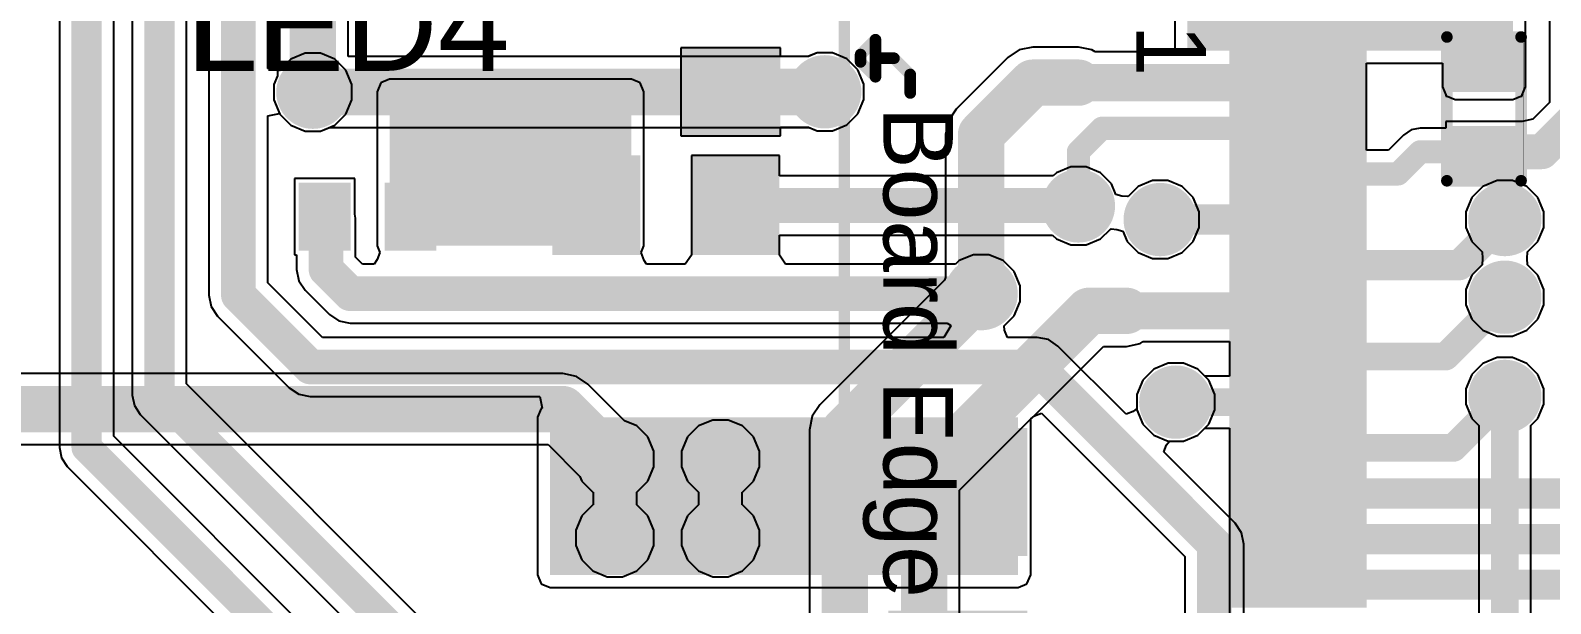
# Model space of a CAD drawing. Header units: millimetres. Extents: x -0.27 to 3.94, y -1.19 to 3.
# Drawn here: x 1.928 to 2.584, y 1.6 to 1.847 of the extents above; entities that cross this region are included whole.
import ezdxf

# ---------------------------------------------------------------- set-up
doc = ezdxf.new("R2010")
doc.units = ezdxf.units.MM
doc.header["$MEASUREMENT"] = 0
for name, color, linetype in [('BottomLayer', 5, 'Continuous'), ('BottomPaste', 16, 'Continuous'), ('BottomSolder', 6, 'Continuous'), ('TopLayer', 1, 'Continuous'), ('TopOverlay', 2, 'Continuous'), ('TopPaste', 8, 'Continuous'), ('TopSolder', 216, 'Continuous'), ('ViaHoleLayer', 16, 'Continuous')]:
    doc.layers.add(name, color=color, linetype=linetype)
doc.styles.add('Arial', font='', dxfattribs={"height": 0.2})
doc.styles.get('Arial').set_extended_font_data('Arial')

# ---------------------------------------------------------------- blocks, each defined once
blk = doc.blocks.new('R___0603_B_64')
at = {"layer": 'BottomLayer'}
for points in [[(-0.045, -0.0175), (-0.045, 0.0175), (-0.015, 0.0175), (-0.015, -0.0175)], [(0.015, -0.0175), (0.015, 0.0175), (0.045, 0.0175), (0.045, -0.0175)]]:
    blk.add_hatch(color=5, dxfattribs=at).paths.add_polyline_path(points)
at = {"layer": 'BottomPaste'}
for points in [[(-0.045, -0.0175), (-0.045, 0.0175), (-0.015, 0.0175), (-0.015, -0.0175)], [(0.015, -0.0175), (0.015, 0.0175), (0.045, 0.0175), (0.045, -0.0175)]]:
    blk.add_hatch(color=16, dxfattribs=at).paths.add_polyline_path(points)
at = {"layer": 'BottomSolder'}
for points in [[(-0.049, -0.0215), (-0.049, 0.0215), (-0.011, 0.0215), (-0.011, -0.0215)], [(0.011, -0.0215), (0.011, 0.0215), (0.049, 0.0215), (0.049, -0.0215)]]:
    blk.add_hatch(color=6, dxfattribs=at).paths.add_polyline_path(points)
blk = doc.blocks.new('R___0402_B_65')
at = {"layer": 'BottomLayer'}
for points in [[(-0.0095, 0.0125), (-0.0095, -0.0125), (-0.0275, -0.0125), (-0.0275, 0.0125)], [(0.0275, 0.0125), (0.0275, -0.0125), (0.0095, -0.0125), (0.0095, 0.0125)]]:
    blk.add_hatch(color=5, dxfattribs=at).paths.add_polyline_path(points)
at = {"layer": 'BottomPaste'}
for points in [[(-0.0095, 0.0125), (-0.0095, -0.0125), (-0.0275, -0.0125), (-0.0275, 0.0125)], [(0.0275, 0.0125), (0.0275, -0.0125), (0.0095, -0.0125), (0.0095, 0.0125)]]:
    blk.add_hatch(color=16, dxfattribs=at).paths.add_polyline_path(points)
at = {"layer": 'BottomSolder'}
for points in [[(-0.00733, 0.01467), (-0.00733, -0.01467), (-0.02967, -0.01467), (-0.02967, 0.01467)], [(0.02967, 0.01467), (0.02967, -0.01467), (0.00733, -0.01467), (0.00733, 0.01467)]]:
    blk.add_hatch(color=6, dxfattribs=at).paths.add_polyline_path(points)
blk = doc.blocks.new('R___0603_B_68')
at = {"layer": 'BottomLayer'}
for points in [[(-0.045, -0.0175), (-0.045, 0.0175), (-0.015, 0.0175), (-0.015, -0.0175)], [(0.015, -0.0175), (0.015, 0.0175), (0.045, 0.0175), (0.045, -0.0175)]]:
    blk.add_hatch(color=5, dxfattribs=at).paths.add_polyline_path(points)
at = {"layer": 'BottomPaste'}
for points in [[(-0.045, -0.0175), (-0.045, 0.0175), (-0.015, 0.0175), (-0.015, -0.0175)], [(0.015, -0.0175), (0.015, 0.0175), (0.045, 0.0175), (0.045, -0.0175)]]:
    blk.add_hatch(color=16, dxfattribs=at).paths.add_polyline_path(points)
at = {"layer": 'BottomSolder'}
for points in [[(-0.049, -0.0215), (-0.049, 0.0215), (-0.011, 0.0215), (-0.011, -0.0215)], [(0.011, -0.0215), (0.011, 0.0215), (0.049, 0.0215), (0.049, -0.0215)]]:
    blk.add_hatch(color=6, dxfattribs=at).paths.add_polyline_path(points)
blk = doc.blocks.new('R___0402_78')
at = {"layer": 'TopLayer'}
for points in [[(-0.0275, -0.0125), (-0.0275, 0.0125), (-0.0095, 0.0125), (-0.0095, -0.0125)], [(0.0095, -0.0125), (0.0095, 0.0125), (0.0275, 0.0125), (0.0275, -0.0125)]]:
    blk.add_hatch(color=1, dxfattribs=at).paths.add_polyline_path(points)
at = {"layer": 'TopPaste'}
for points in [[(-0.0275, -0.0125), (-0.0275, 0.0125), (-0.0095, 0.0125), (-0.0095, -0.0125)], [(0.0095, -0.0125), (0.0095, 0.0125), (0.0275, 0.0125), (0.0275, -0.0125)]]:
    blk.add_hatch(color=8, dxfattribs=at).paths.add_polyline_path(points)
at = {"layer": 'TopSolder'}
for points in [[(-0.02967, -0.01467), (-0.02967, 0.01467), (-0.00733, 0.01467), (-0.00733, -0.01467)], [(0.00733, -0.01467), (0.00733, 0.01467), (0.02967, 0.01467), (0.02967, -0.01467)]]:
    blk.add_hatch(color=216, dxfattribs=at).paths.add_polyline_path(points)
at = {"layer": 'TopOverlay'}
for points, const_width in [([(-0.031, 0.016), (-0.031, -0.016)], 0.005), ([(-0.031, 0.016), (0.031, 0.016)], 0.005), ([(0.031, 0.016), (0.031, -0.016)], 0.005), ([(-0.031, -0.016), (0.031, -0.016)], 0.005), ([(-0.032, -0.017), (0.032, -0.017)], 0.000127)]:
    blk.add_lwpolyline(points, dxfattribs=dict(at, const_width=const_width))
for points, const_width in [([(-0.03225, 0.016, 1), (-0.02975, 0.016, 1)], 0.0025), ([(-0.03225, 0.016, 1), (-0.02975, 0.016, 1)], 0.0025), ([(0.02975, 0.016, 1), (0.03225, 0.016, 1)], 0.0025), ([(0.02975, 0.016, 1), (0.03225, 0.016, 1)], 0.0025), ([(-0.03225, -0.016, 1), (-0.02975, -0.016, 1)], 0.0025), ([(-0.03225, -0.016, 1), (-0.02975, -0.016, 1)], 0.0025), ([(-0.03203, -0.017, 1), (-0.03197, -0.017, 1)], 0.0000635), ([(0.02975, -0.016, 1), (0.03225, -0.016, 1)], 0.0025), ([(0.02975, -0.016, 1), (0.03225, -0.016, 1)], 0.0025), ([(0.03197, -0.017, 1), (0.03203, -0.017, 1)], 0.0000635)]:
    blk.add_lwpolyline(points, format="xyb", close=True, dxfattribs=dict(at, const_width=const_width))
blk = doc.blocks.new('S___23_B_105')
at = {"layer": 'BottomLayer'}
for points in [[(-0.05354, 0.05748), (-0.02126, 0.05748), (-0.02126, 0.02126), (-0.05354, 0.02126)], [(0.02126, 0.05748), (0.05354, 0.05748), (0.05354, 0.02126), (0.02126, 0.02126)], [(-0.01614, -0.02126), (0.01614, -0.02126), (0.01614, -0.05748), (-0.01614, -0.05748)]]:
    blk.add_hatch(color=5, dxfattribs=at).paths.add_polyline_path(points)
at = {"layer": 'BottomPaste'}
for points in [[(-0.05354, 0.05748), (-0.02126, 0.05748), (-0.02126, 0.02126), (-0.05354, 0.02126)], [(0.02126, 0.05748), (0.05354, 0.05748), (0.05354, 0.02126), (0.02126, 0.02126)], [(-0.01614, -0.02126), (0.01614, -0.02126), (0.01614, -0.05748), (-0.01614, -0.05748)]]:
    blk.add_hatch(color=16, dxfattribs=at).paths.add_polyline_path(points)
at = {"layer": 'BottomSolder'}
for points in [[(-0.05754, 0.06148), (-0.01726, 0.06148), (-0.01726, 0.01726), (-0.05754, 0.01726)], [(0.01726, 0.06148), (0.05754, 0.06148), (0.05754, 0.01726), (0.01726, 0.01726)], [(-0.02014, -0.01726), (0.02014, -0.01726), (0.02014, -0.06148), (-0.02014, -0.06148)]]:
    blk.add_hatch(color=6, dxfattribs=at).paths.add_polyline_path(points)
blk = doc.blocks.new('AFC01_S20FCC_00_143')
at = {"layer": 'TopLayer'}
for points in [[(-0.1811, 0.02717), (-0.19291, 0.02717), (-0.19291, 0.07835), (-0.1811, 0.07835)], [(-0.16142, 0.02717), (-0.17323, 0.02717), (-0.17323, 0.07835), (-0.16142, 0.07835)], [(-0.14173, 0.02717), (-0.15354, 0.02717), (-0.15354, 0.07835), (-0.14173, 0.07835)], [(-0.12205, 0.02717), (-0.13386, 0.02717), (-0.13386, 0.07835), (-0.12205, 0.07835)], [(-0.10236, 0.02717), (-0.11417, 0.02717), (-0.11417, 0.07835), (-0.10236, 0.07835)], [(-0.08268, 0.02717), (-0.09449, 0.02717), (-0.09449, 0.07835), (-0.08268, 0.07835)], [(-0.06299, 0.02717), (-0.0748, 0.02717), (-0.0748, 0.07835), (-0.06299, 0.07835)], [(-0.04331, 0.02717), (-0.05512, 0.02717), (-0.05512, 0.07835), (-0.04331, 0.07835)], [(-0.02362, 0.02717), (-0.03543, 0.02717), (-0.03543, 0.07835), (-0.02362, 0.07835)], [(-0.00394, 0.02717), (-0.01575, 0.02717), (-0.01575, 0.07835), (-0.00394, 0.07835)], [(0.01575, 0.02717), (0.00394, 0.02717), (0.00394, 0.07835), (0.01575, 0.07835)], [(0.03543, 0.02717), (0.02362, 0.02717), (0.02362, 0.07835), (0.03543, 0.07835)], [(0.05512, 0.02717), (0.04331, 0.02717), (0.04331, 0.07835), (0.05512, 0.07835)]]:
    blk.add_hatch(color=1, dxfattribs=at).paths.add_polyline_path(points)
at = {"layer": 'TopPaste'}
for points in [[(-0.1811, 0.02717), (-0.19291, 0.02717), (-0.19291, 0.07835), (-0.1811, 0.07835)], [(-0.16142, 0.02717), (-0.17323, 0.02717), (-0.17323, 0.07835), (-0.16142, 0.07835)], [(-0.14173, 0.02717), (-0.15354, 0.02717), (-0.15354, 0.07835), (-0.14173, 0.07835)], [(-0.12205, 0.02717), (-0.13386, 0.02717), (-0.13386, 0.07835), (-0.12205, 0.07835)], [(-0.10236, 0.02717), (-0.11417, 0.02717), (-0.11417, 0.07835), (-0.10236, 0.07835)], [(-0.08268, 0.02717), (-0.09449, 0.02717), (-0.09449, 0.07835), (-0.08268, 0.07835)], [(-0.06299, 0.02717), (-0.0748, 0.02717), (-0.0748, 0.07835), (-0.06299, 0.07835)], [(-0.04331, 0.02717), (-0.05512, 0.02717), (-0.05512, 0.07835), (-0.04331, 0.07835)], [(-0.02362, 0.02717), (-0.03543, 0.02717), (-0.03543, 0.07835), (-0.02362, 0.07835)], [(-0.00394, 0.02717), (-0.01575, 0.02717), (-0.01575, 0.07835), (-0.00394, 0.07835)], [(0.01575, 0.02717), (0.00394, 0.02717), (0.00394, 0.07835), (0.01575, 0.07835)], [(0.03543, 0.02717), (0.02362, 0.02717), (0.02362, 0.07835), (0.03543, 0.07835)], [(0.05512, 0.02717), (0.04331, 0.02717), (0.04331, 0.07835), (0.05512, 0.07835)]]:
    blk.add_hatch(color=8, dxfattribs=at).paths.add_polyline_path(points)
at = {"layer": 'TopSolder'}
for points in [[(-0.1771, 0.02317), (-0.19691, 0.02317), (-0.19691, 0.08235), (-0.1771, 0.08235)], [(-0.15742, 0.02317), (-0.17723, 0.02317), (-0.17723, 0.08235), (-0.15742, 0.08235)], [(-0.13773, 0.02317), (-0.15754, 0.02317), (-0.15754, 0.08235), (-0.13773, 0.08235)], [(-0.11805, 0.02317), (-0.13786, 0.02317), (-0.13786, 0.08235), (-0.11805, 0.08235)], [(-0.09836, 0.02317), (-0.11817, 0.02317), (-0.11817, 0.08235), (-0.09836, 0.08235)], [(-0.07868, 0.02317), (-0.09849, 0.02317), (-0.09849, 0.08235), (-0.07868, 0.08235)], [(-0.05899, 0.02317), (-0.0788, 0.02317), (-0.0788, 0.08235), (-0.05899, 0.08235)], [(-0.03931, 0.02317), (-0.05912, 0.02317), (-0.05912, 0.08235), (-0.03931, 0.08235)], [(-0.01962, 0.02317), (-0.03943, 0.02317), (-0.03943, 0.08235), (-0.01962, 0.08235)], [(0.00006, 0.02317), (-0.01975, 0.02317), (-0.01975, 0.08235), (0.00006, 0.08235)], [(0.01975, 0.02317), (-0.00006, 0.02317), (-0.00006, 0.08235), (0.01975, 0.08235)], [(0.03943, 0.02317), (0.01962, 0.02317), (0.01962, 0.08235), (0.03943, 0.08235)], [(0.05912, 0.02317), (0.03931, 0.02317), (0.03931, 0.08235), (0.05912, 0.08235)]]:
    blk.add_hatch(color=216, dxfattribs=at).paths.add_polyline_path(points)
at = {"layer": 'TopOverlay', "const_width": 0.005}
for points in [[(-0.17785, -0.12157), (-0.17085, -0.11457)], [(-0.16285, -0.11457), (-0.17085, -0.11457)], [(-0.17785, -0.12957), (-0.17785, -0.12157)], [(-0.17785, -0.12957), (-0.18585, -0.12957)], [(-0.17943, -0.136), (-0.18585, -0.12957)], [(-0.16985, -0.12957), (-0.17785, -0.12957)], [(-0.17628, -0.136), (-0.16985, -0.12957)], [(-0.17628, -0.136), (-0.17943, -0.136)], [(0.19306, -0.143), (-0.21943, -0.143)]]:
    blk.add_lwpolyline(points, dxfattribs=at)
at = {"layer": 'TopOverlay', "const_width": 0.0025}
for points in [[(-0.1721, -0.11457, 1), (-0.1696, -0.11457, 1)], [(-0.1721, -0.11457, 1), (-0.1696, -0.11457, 1)], [(-0.1641, -0.11457, 1), (-0.1616, -0.11457, 1)], [(-0.1791, -0.12157, 1), (-0.1766, -0.12157, 1)], [(-0.1791, -0.12157, 1), (-0.1766, -0.12157, 1)], [(-0.1871, -0.12957, 1), (-0.1846, -0.12957, 1)], [(-0.1871, -0.12957, 1), (-0.1846, -0.12957, 1)], [(-0.1791, -0.12957, 1), (-0.1766, -0.12957, 1)], [(-0.1791, -0.12957, 1), (-0.1766, -0.12957, 1)], [(-0.1791, -0.12957, 1), (-0.1766, -0.12957, 1)], [(-0.1711, -0.12957, 1), (-0.1686, -0.12957, 1)], [(-0.1711, -0.12957, 1), (-0.1686, -0.12957, 1)], [(-0.18068, -0.136, 1), (-0.17818, -0.136, 1)], [(-0.18068, -0.136, 1), (-0.17818, -0.136, 1)], [(-0.17753, -0.136, 1), (-0.17503, -0.136, 1)], [(-0.17753, -0.136, 1), (-0.17503, -0.136, 1)]]:
    blk.add_lwpolyline(points, format="xyb", close=True, dxfattribs=at)
at = {"layer": 'TopOverlay'}
for s, p in [('1', (-0.19242, -0.017)), ('Board Edge ', (-0.157, -0.12614))]:
    blk.add_text(s, height=0.03, dxfattribs=at).set_placement(p)
blk = doc.blocks.new('I___0805_B_147')
at = {"layer": 'BottomLayer'}
for points in [[(-0.06299, 0.02598), (-0.01575, 0.02598), (-0.01575, -0.02598), (-0.06299, -0.02598)], [(0.01575, 0.02598), (0.06299, 0.02598), (0.06299, -0.02598), (0.01575, -0.02598)]]:
    blk.add_hatch(color=5, dxfattribs=at).paths.add_polyline_path(points)
at = {"layer": 'BottomPaste'}
for points in [[(-0.06299, 0.02598), (-0.01575, 0.02598), (-0.01575, -0.02598), (-0.06299, -0.02598)], [(0.01575, 0.02598), (0.06299, 0.02598), (0.06299, -0.02598), (0.01575, -0.02598)]]:
    blk.add_hatch(color=16, dxfattribs=at).paths.add_polyline_path(points)
at = {"layer": 'BottomSolder'}
for points in [[(-0.06699, 0.02998), (-0.01175, 0.02998), (-0.01175, -0.02998), (-0.06699, -0.02998)], [(0.01175, 0.02998), (0.06699, 0.02998), (0.06699, -0.02998), (0.01175, -0.02998)]]:
    blk.add_hatch(color=6, dxfattribs=at).paths.add_polyline_path(points)

msp = doc.modelspace()

# ---------------------------------------------------------------- hatches: boundary and pattern name
at = {"layer": 'BottomLayer'}
h = msp.add_hatch(color=5, dxfattribs=at)
edge = h.paths.add_edge_path()
edge.add_arc((2.04966, 1.82019), 0.01181, 0, 360)
h = msp.add_hatch(color=5, dxfattribs=at)
edge = h.paths.add_edge_path()
edge.add_arc((2.27054, 1.82037), 0.01181, 0, 360)
for points in [[(2.18709, 1.82037), (2.08276, 1.82037), (2.08276, 1.754), (2.18709, 1.754)], [(2.152, 1.61204), (2.35398, 1.61204), (2.35398, 1.68), (2.152, 1.68)]]:
    msp.add_hatch(color=5, dxfattribs=at).paths.add_polyline_path(points)
h = msp.add_hatch(color=5, dxfattribs=at)
edge = h.paths.add_edge_path()
edge.add_arc((2.38, 1.77117), 0.01181, 0, 360)
h = msp.add_hatch(color=5, dxfattribs=at)
edge = h.paths.add_edge_path()
edge.add_arc((2.41527, 1.76527), 0.01181, 0, 360)
h = msp.add_hatch(color=5, dxfattribs=at)
edge = h.paths.add_edge_path()
edge.add_arc((2.564, 1.76527), 0.01181, 0, 360)
h = msp.add_hatch(color=5, dxfattribs=at)
edge = h.paths.add_edge_path()
edge.add_arc((2.338, 1.73332), 0.01181, 0, 360)
h = msp.add_hatch(color=5, dxfattribs=at)
edge = h.paths.add_edge_path()
edge.add_arc((2.564, 1.7318), 0.01181, 0, 360)
h = msp.add_hatch(color=5, dxfattribs=at)
edge = h.paths.add_edge_path()
edge.add_arc((2.564, 1.689), 0.01181, 0, 360)
h = msp.add_hatch(color=5, dxfattribs=at)
edge = h.paths.add_edge_path()
edge.add_arc((2.422, 1.68653), 0.01181, 0, 360)
h = msp.add_hatch(color=5, dxfattribs=at)
edge = h.paths.add_edge_path()
edge.add_arc((2.18, 1.662), 0.01181, 0, 360)
h = msp.add_hatch(color=5, dxfattribs=at)
edge = h.paths.add_edge_path()
edge.add_arc((2.22554, 1.662), 0.01181, 0, 360)
h = msp.add_hatch(color=5, dxfattribs=at)
edge = h.paths.add_edge_path()
edge.add_arc((2.18, 1.628), 0.01181, 0, 360)
h = msp.add_hatch(color=5, dxfattribs=at)
edge = h.paths.add_edge_path()
edge.add_arc((2.22554, 1.628), 0.01181, 0, 360)
at = {"layer": 'BottomSolder'}
h = msp.add_hatch(color=6, dxfattribs=at)
edge = h.paths.add_edge_path()
edge.add_arc((2.04966, 1.82019), 0.01581, 0, 360)
h = msp.add_hatch(color=6, dxfattribs=at)
edge = h.paths.add_edge_path()
edge.add_arc((2.27054, 1.82037), 0.01581, 0, 360)
h = msp.add_hatch(color=6, dxfattribs=at)
edge = h.paths.add_edge_path()
edge.add_arc((2.38, 1.77117), 0.01581, 0, 360)
h = msp.add_hatch(color=6, dxfattribs=at)
edge = h.paths.add_edge_path()
edge.add_arc((2.41527, 1.76527), 0.01581, 0, 360)
h = msp.add_hatch(color=6, dxfattribs=at)
edge = h.paths.add_edge_path()
edge.add_arc((2.564, 1.76527), 0.01581, 0, 360)
h = msp.add_hatch(color=6, dxfattribs=at)
edge = h.paths.add_edge_path()
edge.add_arc((2.338, 1.73332), 0.01581, 0, 360)
h = msp.add_hatch(color=6, dxfattribs=at)
edge = h.paths.add_edge_path()
edge.add_arc((2.564, 1.7318), 0.01581, 0, 360)
h = msp.add_hatch(color=6, dxfattribs=at)
edge = h.paths.add_edge_path()
edge.add_arc((2.422, 1.68653), 0.01581, 0, 360)
h = msp.add_hatch(color=6, dxfattribs=at)
edge = h.paths.add_edge_path()
edge.add_arc((2.564, 1.689), 0.01581, 0, 360)
h = msp.add_hatch(color=6, dxfattribs=at)
edge = h.paths.add_edge_path()
edge.add_arc((2.18, 1.662), 0.01581, 0, 360)
h = msp.add_hatch(color=6, dxfattribs=at)
edge = h.paths.add_edge_path()
edge.add_arc((2.22554, 1.662), 0.01581, 0, 360)
h = msp.add_hatch(color=6, dxfattribs=at)
edge = h.paths.add_edge_path()
edge.add_arc((2.18, 1.628), 0.01581, 0, 360)
h = msp.add_hatch(color=6, dxfattribs=at)
edge = h.paths.add_edge_path()
edge.add_arc((2.22554, 1.628), 0.01581, 0, 360)
at = {"layer": 'TopLayer'}
for points in [[(2.427, 1.8381), (2.5675, 1.8381), (2.5675, 1.906), (2.427, 1.906)], [(2.5425, 1.8225), (2.5675, 1.8225), (2.5675, 1.906), (2.5425, 1.906)]]:
    msp.add_hatch(color=1, dxfattribs=at).paths.add_polyline_path(points)
h = msp.add_hatch(color=1, dxfattribs=at)
edge = h.paths.add_edge_path()
edge.add_arc((2.04966, 1.82019), 0.01181, 0, 360)
h = msp.add_hatch(color=1, dxfattribs=at)
edge = h.paths.add_edge_path()
edge.add_arc((2.27054, 1.82037), 0.01181, 0, 360)
h = msp.add_hatch(color=1, dxfattribs=at)
edge = h.paths.add_edge_path()
edge.add_arc((2.38, 1.77117), 0.01181, 0, 360)
h = msp.add_hatch(color=1, dxfattribs=at)
edge = h.paths.add_edge_path()
edge.add_arc((2.41527, 1.76527), 0.01181, 0, 360)
h = msp.add_hatch(color=1, dxfattribs=at)
edge = h.paths.add_edge_path()
edge.add_arc((2.564, 1.76527), 0.01181, 0, 360)
h = msp.add_hatch(color=1, dxfattribs=at)
edge = h.paths.add_edge_path()
edge.add_arc((2.338, 1.73332), 0.01181, 0, 360)
h = msp.add_hatch(color=1, dxfattribs=at)
edge = h.paths.add_edge_path()
edge.add_arc((2.564, 1.7318), 0.01181, 0, 360)
h = msp.add_hatch(color=1, dxfattribs=at)
edge = h.paths.add_edge_path()
edge.add_arc((2.564, 1.689), 0.01181, 0, 360)
h = msp.add_hatch(color=1, dxfattribs=at)
edge = h.paths.add_edge_path()
edge.add_arc((2.422, 1.68653), 0.01181, 0, 360)
h = msp.add_hatch(color=1, dxfattribs=at)
edge = h.paths.add_edge_path()
edge.add_arc((2.18, 1.662), 0.01181, 0, 360)
h = msp.add_hatch(color=1, dxfattribs=at)
edge = h.paths.add_edge_path()
edge.add_arc((2.22554, 1.662), 0.01181, 0, 360)
h = msp.add_hatch(color=1, dxfattribs=at)
edge = h.paths.add_edge_path()
edge.add_arc((2.18, 1.628), 0.01181, 0, 360)
h = msp.add_hatch(color=1, dxfattribs=at)
edge = h.paths.add_edge_path()
edge.add_arc((2.22554, 1.628), 0.01181, 0, 360)
at = {"layer": 'TopSolder'}
h = msp.add_hatch(color=216, dxfattribs=at)
edge = h.paths.add_edge_path()
edge.add_arc((2.04966, 1.82019), 0.01581, 0, 360)
h = msp.add_hatch(color=216, dxfattribs=at)
edge = h.paths.add_edge_path()
edge.add_arc((2.27054, 1.82037), 0.01581, 0, 360)
h = msp.add_hatch(color=216, dxfattribs=at)
edge = h.paths.add_edge_path()
edge.add_arc((2.38, 1.77117), 0.01581, 0, 360)
h = msp.add_hatch(color=216, dxfattribs=at)
edge = h.paths.add_edge_path()
edge.add_arc((2.41527, 1.76527), 0.01581, 0, 360)
h = msp.add_hatch(color=216, dxfattribs=at)
edge = h.paths.add_edge_path()
edge.add_arc((2.564, 1.76527), 0.01581, 0, 360)
h = msp.add_hatch(color=216, dxfattribs=at)
edge = h.paths.add_edge_path()
edge.add_arc((2.338, 1.73332), 0.01581, 0, 360)
h = msp.add_hatch(color=216, dxfattribs=at)
edge = h.paths.add_edge_path()
edge.add_arc((2.564, 1.7318), 0.01581, 0, 360)
h = msp.add_hatch(color=216, dxfattribs=at)
edge = h.paths.add_edge_path()
edge.add_arc((2.422, 1.68653), 0.01581, 0, 360)
h = msp.add_hatch(color=216, dxfattribs=at)
edge = h.paths.add_edge_path()
edge.add_arc((2.564, 1.689), 0.01581, 0, 360)
h = msp.add_hatch(color=216, dxfattribs=at)
edge = h.paths.add_edge_path()
edge.add_arc((2.18, 1.662), 0.01581, 0, 360)
h = msp.add_hatch(color=216, dxfattribs=at)
edge = h.paths.add_edge_path()
edge.add_arc((2.22554, 1.662), 0.01581, 0, 360)
h = msp.add_hatch(color=216, dxfattribs=at)
edge = h.paths.add_edge_path()
edge.add_arc((2.18, 1.628), 0.01581, 0, 360)
h = msp.add_hatch(color=216, dxfattribs=at)
edge = h.paths.add_edge_path()
edge.add_arc((2.22554, 1.628), 0.01581, 0, 360)
at = {"layer": 'ViaHoleLayer'}
h = msp.add_hatch(color=16, dxfattribs=at)
edge = h.paths.add_edge_path()
edge.add_arc((2.04966, 1.82019), 0.00591, 0, 360)
h = msp.add_hatch(color=16, dxfattribs=at)
edge = h.paths.add_edge_path()
edge.add_arc((2.27054, 1.82037), 0.00591, 0, 360)
h = msp.add_hatch(color=16, dxfattribs=at)
edge = h.paths.add_edge_path()
edge.add_arc((2.38, 1.77117), 0.00591, 0, 360)
h = msp.add_hatch(color=16, dxfattribs=at)
edge = h.paths.add_edge_path()
edge.add_arc((2.41527, 1.76527), 0.00591, 0, 360)
h = msp.add_hatch(color=16, dxfattribs=at)
edge = h.paths.add_edge_path()
edge.add_arc((2.564, 1.76527), 0.00591, 0, 360)
h = msp.add_hatch(color=16, dxfattribs=at)
edge = h.paths.add_edge_path()
edge.add_arc((2.338, 1.73332), 0.00591, 0, 360)
h = msp.add_hatch(color=16, dxfattribs=at)
edge = h.paths.add_edge_path()
edge.add_arc((2.564, 1.7318), 0.00591, 0, 360)
h = msp.add_hatch(color=16, dxfattribs=at)
edge = h.paths.add_edge_path()
edge.add_arc((2.422, 1.68653), 0.00591, 0, 360)
h = msp.add_hatch(color=16, dxfattribs=at)
edge = h.paths.add_edge_path()
edge.add_arc((2.564, 1.689), 0.00591, 0, 360)
h = msp.add_hatch(color=16, dxfattribs=at)
edge = h.paths.add_edge_path()
edge.add_arc((2.18, 1.662), 0.00591, 0, 360)
h = msp.add_hatch(color=16, dxfattribs=at)
edge = h.paths.add_edge_path()
edge.add_arc((2.22554, 1.662), 0.00591, 0, 360)
h = msp.add_hatch(color=16, dxfattribs=at)
edge = h.paths.add_edge_path()
edge.add_arc((2.18, 1.628), 0.00591, 0, 360)
h = msp.add_hatch(color=16, dxfattribs=at)
edge = h.paths.add_edge_path()
edge.add_arc((2.22554, 1.628), 0.00591, 0, 360)

# ---------------------------------------------------------------- linework, layer by layer
at = {"layer": 'BottomLayer'}
for p, q in [((2.03029, 1.83041), (2.03029, 2.03412)), ((2.0048, 2.02884), (2.0048, 1.73269)), ((1.99519, 1.6944), (1.99519, 2.0182)), ((1.97174, 2.01334), (1.97174, 1.68954)), ((1.94027, 1.9948), (1.94027, 1.667)), ((1.96373, 1.67186), (1.96373, 1.99966)), ((2.04631, 1.837), (2.04014, 1.83444)), ((2.053, 1.837), (2.04631, 1.837)), ((2.05918, 1.83444), (2.053, 1.837)), ((2.25144, 1.83937), (2.20844, 1.83937)), ((2.20844, 1.83937), (2.20844, 1.80137)), ((2.25144, 1.83566), (2.25144, 1.83937)), ((2.2672, 1.83718), (2.26354, 1.83566)), ((2.27389, 1.83718), (2.2672, 1.83718)), ((2.28007, 1.83462), (2.27389, 1.83718)), ((2.03529, 1.82942), (2.03029, 1.83041)), ((2.04014, 1.83444), (2.03541, 1.82971)), ((2.06391, 1.82971), (2.05918, 1.83444)), ((2.26354, 1.83566), (2.25144, 1.83566)), ((2.28479, 1.82989), (2.28007, 1.83462)), ((2.03541, 1.82971), (2.03529, 1.82942)), ((2.06647, 1.82353), (2.06391, 1.82971)), ((2.07893, 1.8242), (2.07734, 1.82037)), ((2.08276, 1.82578), (2.07893, 1.8242)), ((2.18709, 1.82578), (2.08276, 1.82578)), ((2.19092, 1.8242), (2.18709, 1.82578)), ((2.1925, 1.82037), (2.19092, 1.8242)), ((2.28735, 1.82371), (2.28479, 1.82989)), ((2.28735, 1.81703), (2.28735, 1.82371)), ((2.06647, 1.81684), (2.06647, 1.82353)), ((2.07734, 1.82037), (2.07734, 1.754)), ((2.1925, 1.754), (2.1925, 1.82037)), ((2.28479, 1.81085), (2.28735, 1.81703)), ((2.03029, 1.80996), (2.03529, 1.81095)), ((2.03529, 1.81095), (2.03541, 1.81066)), ((2.03541, 1.81066), (2.04014, 1.80593)), ((2.05918, 1.80593), (2.06391, 1.81066)), ((2.06391, 1.81066), (2.06647, 1.81684)), ((2.28007, 1.80612), (2.28479, 1.81085)), ((2.03029, 1.73796), (2.03029, 1.80996)), ((2.04014, 1.80593), (2.04631, 1.80337)), ((2.053, 1.80337), (2.05918, 1.80593)), ((2.25144, 1.80137), (2.25144, 1.80508)), ((2.25144, 1.80508), (2.26354, 1.80508)), ((2.26354, 1.80508), (2.2672, 1.80356)), ((2.27389, 1.80356), (2.28007, 1.80612)), ((2.04631, 1.80337), (2.053, 1.80337)), ((2.20844, 1.80137), (2.25144, 1.80137)), ((2.2672, 1.80356), (2.27389, 1.80356)), ((2.251, 1.79296), (2.213, 1.79296)), ((2.213, 1.79296), (2.213, 1.75107)), ((2.251, 1.78406), (2.251, 1.79296)), ((2.37048, 1.78543), (2.36911, 1.78406)), ((2.37666, 1.78798), (2.37048, 1.78543)), ((2.38334, 1.78798), (2.37666, 1.78798)), ((2.38952, 1.78543), (2.38334, 1.78798)), ((2.39425, 1.7807), (2.38952, 1.78543)), ((2.06776, 1.783), (2.04176, 1.783)), ((2.04176, 1.783), (2.04176, 1.75)), ((2.06776, 1.76761), (2.06776, 1.783)), ((2.36911, 1.78406), (2.251, 1.78406)), ((2.39615, 1.77611), (2.39425, 1.7807)), ((2.40575, 1.77952), (2.4015, 1.77527)), ((2.41192, 1.78208), (2.40575, 1.77952)), ((2.41861, 1.78208), (2.41192, 1.78208)), ((2.42479, 1.77952), (2.41861, 1.78208)), ((2.42952, 1.77479), (2.42479, 1.77952)), ((2.55448, 1.77952), (2.54975, 1.77479)), ((2.56066, 1.78208), (2.55448, 1.77952)), ((2.56734, 1.78208), (2.56066, 1.78208)), ((2.57352, 1.77952), (2.56734, 1.78208)), ((2.57825, 1.77479), (2.57352, 1.77952)), ((2.39867, 1.77543), (2.39615, 1.77611)), ((2.4012, 1.77522), (2.39867, 1.77543)), ((2.4015, 1.77527), (2.4012, 1.77522)), ((2.43208, 1.76861), (2.42952, 1.77479)), ((2.54975, 1.77479), (2.54719, 1.76861)), ((2.58081, 1.76861), (2.57825, 1.77479)), ((2.0681, 1.76591), (2.06776, 1.76761)), ((2.0681, 1.74905), (2.0681, 1.76591)), ((2.43208, 1.76192), (2.43208, 1.76861)), ((2.54719, 1.76861), (2.54719, 1.76192)), ((2.58081, 1.76192), (2.58081, 1.76861)), ((2.251, 1.75107), (2.251, 1.75857)), ((2.251, 1.75857), (2.36883, 1.75857)), ((2.36883, 1.75857), (2.37048, 1.75692)), ((2.38952, 1.75692), (2.39377, 1.76117)), ((2.39377, 1.76117), (2.39407, 1.76122)), ((2.39407, 1.76122), (2.3966, 1.76101)), ((2.3966, 1.76101), (2.39912, 1.76033)), ((2.39912, 1.76033), (2.40102, 1.75575)), ((2.42952, 1.75575), (2.43208, 1.76192)), ((2.54719, 1.76192), (2.54975, 1.75575)), ((2.57825, 1.75575), (2.58081, 1.76192)), ((2.07734, 1.754), (2.07856, 1.75107)), ((2.19129, 1.75107), (2.1925, 1.754)), ((2.37048, 1.75692), (2.37666, 1.75436)), ((2.37666, 1.75436), (2.38334, 1.75436)), ((2.38334, 1.75436), (2.38952, 1.75692)), ((2.40102, 1.75575), (2.40575, 1.75102)), ((2.42479, 1.75102), (2.42952, 1.75575)), ((2.54975, 1.75575), (2.55416, 1.75134)), ((2.57384, 1.75134), (2.57825, 1.75575)), ((2.04176, 1.75), (2.04261, 1.75)), ((2.04261, 1.75), (2.04261, 1.74377)), ((2.07108, 1.74607), (2.0681, 1.74905)), ((2.07618, 1.74607), (2.07108, 1.74607)), ((2.07745, 1.74801), (2.07618, 1.74607)), ((2.07856, 1.75107), (2.07745, 1.74801)), ((2.19265, 1.74755), (2.19129, 1.75107)), ((2.19367, 1.74607), (2.19265, 1.74755)), ((2.21032, 1.74607), (2.19367, 1.74607)), ((2.213, 1.74996), (2.21032, 1.74607)), ((2.213, 1.75107), (2.213, 1.74996)), ((2.251, 1.74996), (2.251, 1.75107)), ((2.25367, 1.74607), (2.251, 1.74996)), ((2.32697, 1.74607), (2.25367, 1.74607)), ((2.32848, 1.74757), (2.32697, 1.74607)), ((2.33466, 1.75013), (2.32848, 1.74757)), ((2.34134, 1.75013), (2.33466, 1.75013)), ((2.34752, 1.74757), (2.34134, 1.75013)), ((2.35225, 1.74285), (2.34752, 1.74757)), ((2.40575, 1.75102), (2.41192, 1.74846)), ((2.41192, 1.74846), (2.41861, 1.74846)), ((2.41861, 1.74846), (2.42479, 1.75102)), ((2.55416, 1.74574), (2.54975, 1.74133)), ((2.55416, 1.75134), (2.55433, 1.74854)), ((2.55433, 1.74854), (2.55416, 1.74574)), ((2.57367, 1.74854), (2.57384, 1.75134)), ((2.57384, 1.74574), (2.57367, 1.74854)), ((2.57825, 1.74133), (2.57384, 1.74574)), ((2.04261, 1.74377), (2.04358, 1.7389)), ((2.04358, 1.7389), (2.04634, 1.73476)), ((2.35481, 1.73667), (2.35225, 1.74285)), ((2.54975, 1.74133), (2.54719, 1.73515)), ((2.58081, 1.73515), (2.57825, 1.74133)), ((2.0048, 1.73269), (2.00577, 1.72781)), ((2.05378, 1.71447), (2.03029, 1.73796)), ((2.04634, 1.73476), (2.05679, 1.72431)), ((2.35481, 1.72998), (2.35481, 1.73667)), ((2.54719, 1.73515), (2.54719, 1.72846)), ((2.58081, 1.72846), (2.58081, 1.73515)), ((2.00577, 1.72781), (2.00853, 1.72367)), ((2.35225, 1.7238), (2.35481, 1.72998)), ((2.54719, 1.72846), (2.54975, 1.72228)), ((2.57825, 1.72228), (2.58081, 1.72846)), ((2.00853, 1.72367), (2.03949, 1.69271)), ((2.05679, 1.72431), (2.06092, 1.72155)), ((2.06092, 1.72155), (2.0658, 1.72058)), ((2.0658, 1.72058), (2.32341, 1.72058)), ((2.3249, 1.71947), (2.32194, 1.71447)), ((2.32341, 1.72058), (2.32479, 1.71967)), ((2.32479, 1.71967), (2.3249, 1.71947)), ((2.34792, 1.71947), (2.35225, 1.7238)), ((2.34813, 1.71763), (2.34792, 1.71947)), ((2.54975, 1.72228), (2.55448, 1.71755)), ((2.57352, 1.71755), (2.57825, 1.72228)), ((2.32194, 1.71447), (2.05378, 1.71447)), ((2.34945, 1.71447), (2.34813, 1.71763)), ((2.36216, 1.71447), (2.34945, 1.71447)), ((2.36703, 1.7135), (2.36216, 1.71447)), ((2.37117, 1.71074), (2.36703, 1.7135)), ((2.55448, 1.71755), (2.56066, 1.71499)), ((2.56066, 1.71499), (2.56734, 1.71499)), ((2.56734, 1.71499), (2.57352, 1.71755)), ((2.40057, 1.68133), (2.37117, 1.71074)), ((2.56066, 1.70581), (2.55448, 1.70325)), ((2.56734, 1.70581), (2.56066, 1.70581)), ((2.57352, 1.70325), (2.56734, 1.70581)), ((2.41248, 1.70078), (2.40775, 1.69605)), ((2.41866, 1.70334), (2.41248, 1.70078)), ((2.42534, 1.70334), (2.41866, 1.70334)), ((2.43152, 1.70078), (2.42534, 1.70334)), ((2.43625, 1.69605), (2.43152, 1.70078)), ((2.55448, 1.70325), (2.54975, 1.69852)), ((2.57825, 1.69852), (2.57352, 1.70325)), ((2.15488, 1.5347), (1.99519, 1.6944)), ((2.03949, 1.69271), (2.04362, 1.68995)), ((2.40775, 1.69605), (2.40519, 1.68987)), ((2.43881, 1.68987), (2.43625, 1.69605)), ((2.54975, 1.69852), (2.54719, 1.69234)), ((2.58081, 1.69234), (2.57825, 1.69852)), ((1.97174, 1.68954), (1.97263, 1.68505)), ((2.04362, 1.68995), (2.0485, 1.68898)), ((2.0485, 1.68898), (2.14755, 1.68898)), ((2.14755, 1.68898), (2.14854, 1.68398)), ((2.40519, 1.68987), (2.40519, 1.68379)), ((2.43881, 1.68318), (2.43881, 1.68987)), ((2.54719, 1.69234), (2.54719, 1.68566)), ((2.58081, 1.68566), (2.58081, 1.69234)), ((1.97263, 1.68505), (1.97517, 1.68125)), ((1.97517, 1.68125), (2.13487, 1.52155)), ((2.14817, 1.68383), (2.14659, 1.68)), ((2.14659, 1.68), (2.14659, 1.61204)), ((2.14854, 1.68398), (2.14817, 1.68383)), ((2.3594, 1.67939), (2.36099, 1.68064)), ((2.3594, 1.61204), (2.3594, 1.67939)), ((2.36099, 1.68064), (2.36402, 1.68184)), ((2.36402, 1.68184), (2.42585, 1.62)), ((2.40362, 1.68256), (2.40057, 1.68133)), ((2.40519, 1.68379), (2.40362, 1.68256)), ((2.43625, 1.67701), (2.43881, 1.68318)), ((2.54719, 1.68566), (2.54975, 1.67948)), ((2.54975, 1.67948), (2.55279, 1.67644)), ((2.57522, 1.67644), (2.57825, 1.67948)), ((2.57825, 1.67948), (2.58081, 1.68566)), ((2.43152, 1.67228), (2.43625, 1.67701)), ((2.55279, 1.67644), (2.55279, 0.97165)), ((2.57522, 0.967), (2.57522, 1.67644)), ((1.94027, 1.667), (1.94117, 1.66251)), ((2.11329, 1.52229), (1.96373, 1.67186)), ((2.41681, 1.6651), (2.41803, 1.66815)), ((2.41803, 1.66815), (2.41926, 1.66972)), ((2.41926, 1.66972), (2.42534, 1.66972)), ((2.42534, 1.66972), (2.43152, 1.67228)), ((1.94117, 1.66251), (1.94371, 1.65871)), ((2.44761, 1.63429), (2.41681, 1.6651)), ((1.94371, 1.65871), (2.09328, 1.50914)), ((2.45037, 1.63016), (2.44761, 1.63429)), ((2.45134, 1.62528), (2.45037, 1.63016)), ((2.45134, 1.34348), (2.45134, 1.62528)), ((2.42585, 1.62), (2.42585, 1.34348)), ((2.14659, 1.61204), (2.14817, 1.60821)), ((2.14817, 1.60821), (2.152, 1.60662)), ((2.35398, 1.60662), (2.35781, 1.60821)), ((2.35781, 1.60821), (2.3594, 1.61204)), ((2.152, 1.60662), (2.35398, 1.60662))]:
    msp.add_line(p, q, dxfattribs=at)
for points, const_width in [([(2.01754, 1.73269), (2.01754, 2.03412)], 0.015), ([(1.98346, 1.68954), (1.98346, 2.0182)], 0.013), ([(1.952, 1.667), (1.952, 1.99966)], 0.013), ([(2.22994, 1.82037), (2.27054, 1.82037)], 0.02), ([(2.232, 1.77146), (2.23214, 1.77132)], 0.015), ([(2.23214, 1.77132), (2.37986, 1.77132)], 0.015), ([(2.37986, 1.77132), (2.38, 1.77117)], 0.015), ([(2.05476, 1.7665), (2.05535, 1.76591)], 0.015), ([(2.05535, 1.74377), (2.05535, 1.76591)], 0.015), ([(2.05535, 1.74377), (2.0658, 1.73332)], 0.015), ([(2.01754, 1.73269), (2.0485, 1.70173)], 0.015), ([(2.0658, 1.73332), (2.338, 1.73332)], 0.015), ([(2.0485, 1.70173), (2.36216, 1.70173)], 0.015), ([(2.36216, 1.70173), (2.4386, 1.62528)], 0.015), ([(1.98346, 1.68954), (2.14659, 1.52641)], 0.013), ([(2.564, 0.967), (2.564, 1.689)], 0.012), ([(1.952, 1.667), (2.105, 1.514)], 0.013), ([(2.4386, 1.32137), (2.4386, 1.62528)], 0.015)]:
    msp.add_lwpolyline(points, dxfattribs=dict(at, const_width=const_width))
for points, const_width in [([(2.22494, 1.82037, 1), (2.23494, 1.82037, 1)], 0.01), ([(2.26554, 1.82037, 1), (2.27554, 1.82037, 1)], 0.01), ([(2.22825, 1.77146, 1), (2.23575, 1.77146, 1)], 0.0075), ([(2.22839, 1.77132, 1), (2.23589, 1.77132, 1)], 0.0075), ([(2.22839, 1.77132, 1), (2.23589, 1.77132, 1)], 0.0075), ([(2.37611, 1.77132, 1), (2.38361, 1.77132, 1)], 0.0075), ([(2.37611, 1.77132, 1), (2.38361, 1.77132, 1)], 0.0075), ([(2.37625, 1.77117, 1), (2.38375, 1.77117, 1)], 0.0075), ([(2.05101, 1.7665, 1), (2.05851, 1.7665, 1)], 0.0075), ([(2.0516, 1.76591, 1), (2.0591, 1.76591, 1)], 0.0075), ([(2.0516, 1.76591, 1), (2.0591, 1.76591, 1)], 0.0075), ([(2.0516, 1.74377, 1), (2.0591, 1.74377, 1)], 0.0075), ([(2.0516, 1.74377, 1), (2.0591, 1.74377, 1)], 0.0075), ([(2.01379, 1.73269, 1), (2.02129, 1.73269, 1)], 0.0075), ([(2.01379, 1.73269, 1), (2.02129, 1.73269, 1)], 0.0075), ([(2.06205, 1.73332, 1), (2.06955, 1.73332, 1)], 0.0075), ([(2.06205, 1.73332, 1), (2.06955, 1.73332, 1)], 0.0075), ([(2.33425, 1.73332, 1), (2.34175, 1.73332, 1)], 0.0075), ([(2.04475, 1.70173, 1), (2.05225, 1.70173, 1)], 0.0075), ([(2.04475, 1.70173, 1), (2.05225, 1.70173, 1)], 0.0075), ([(2.3584, 1.70173, 1), (2.36591, 1.70173, 1)], 0.0075), ([(2.3584, 1.70173, 1), (2.36591, 1.70173, 1)], 0.0075), ([(1.98021, 1.68954, 1), (1.98671, 1.68954, 1)], 0.0065), ([(1.98021, 1.68954, 1), (1.98671, 1.68954, 1)], 0.0065), ([(2.561, 1.689, 1), (2.567, 1.689, 1)], 0.006), ([(1.94875, 1.667, 1), (1.95525, 1.667, 1)], 0.0065), ([(1.94875, 1.667, 1), (1.95525, 1.667, 1)], 0.0065), ([(2.43485, 1.62528, 1), (2.44235, 1.62528, 1)], 0.0075), ([(2.43485, 1.62528, 1), (2.44235, 1.62528, 1)], 0.0075)]:
    msp.add_lwpolyline(points, format="xyb", close=True, dxfattribs=dict(at, const_width=const_width))
at = {"layer": 'TopLayer'}
for p, q in [((2.58326, 1.92898), (2.58326, 1.81582)), ((2.42159, 1.906), (2.42159, 1.8381)), ((2.57291, 1.8225), (2.57291, 1.906)), ((2.03436, 1.87883), (2.03436, 1.82719)), ((2.06495, 1.83557), (2.06495, 1.87883)), ((2.2672, 1.83718), (2.26331, 1.83557)), ((2.27389, 1.83718), (2.2672, 1.83718)), ((2.28007, 1.83462), (2.27389, 1.83718)), ((2.35445, 1.83845), (2.34949, 1.83514)), ((2.3603, 1.83962), (2.35445, 1.83845)), ((2.38, 1.83962), (2.3603, 1.83962)), ((2.38585, 1.83845), (2.38, 1.83962)), ((2.38716, 1.83758), (2.38585, 1.83845)), ((2.42124, 1.83758), (2.38716, 1.83758)), ((2.42159, 1.8381), (2.42124, 1.83758)), ((2.26331, 1.83557), (2.06495, 1.83557)), ((2.28479, 1.82989), (2.28007, 1.83462)), ((2.34949, 1.83514), (2.32719, 1.81283)), ((2.50435, 1.79515), (2.50435, 1.83269)), ((2.50435, 1.83269), (2.53709, 1.83269)), ((2.53709, 1.83269), (2.53709, 1.8225)), ((2.03436, 1.82719), (2.03285, 1.82353)), ((2.28735, 1.82371), (2.28479, 1.82989)), ((2.28735, 1.81703), (2.28735, 1.82371)), ((2.03285, 1.82353), (2.03285, 1.81684)), ((2.28479, 1.81085), (2.28735, 1.81703)), ((2.53709, 1.8225), (2.5385, 1.81909)), ((2.5385, 1.81909), (2.5385, 1.8185)), ((2.5385, 1.8185), (2.53909, 1.8185)), ((2.53909, 1.8185), (2.5425, 1.81709)), ((2.5425, 1.81709), (2.5675, 1.81709)), ((2.5675, 1.81709), (2.57091, 1.8185)), ((2.57091, 1.8185), (2.5715, 1.8185)), ((2.5715, 1.81909), (2.57291, 1.8225)), ((2.5715, 1.8185), (2.5715, 1.81909)), ((2.03285, 1.81684), (2.03541, 1.81066)), ((2.03541, 1.81066), (2.04014, 1.80593)), ((2.28007, 1.80612), (2.28479, 1.81085)), ((2.32719, 1.81283), (2.32387, 1.80787)), ((2.58326, 1.81582), (2.57604, 1.80861)), ((2.04014, 1.80593), (2.04631, 1.80337)), ((2.053, 1.80337), (2.05689, 1.80498)), ((2.05689, 1.80498), (2.26376, 1.80498)), ((2.26376, 1.80498), (2.2672, 1.80356)), ((2.27389, 1.80356), (2.28007, 1.80612)), ((2.32387, 1.80787), (2.32271, 1.80202)), ((2.5236, 1.80392), (2.52029, 1.80171)), ((2.5275, 1.8047), (2.5236, 1.80392)), ((2.5385, 1.8047), (2.5275, 1.8047)), ((2.5715, 1.8075), (2.5385, 1.8075)), ((2.5385, 1.8075), (2.5385, 1.8047)), ((2.57604, 1.80861), (2.5715, 1.8075)), ((2.5715, 1.8075), (2.5715, 1.8075)), ((2.5715, 1.8075), (2.5715, 1.8075)), ((2.5715, 1.8075), (2.5715, 1.8075)), ((2.04631, 1.80337), (2.053, 1.80337)), ((2.2672, 1.80356), (2.27389, 1.80356)), ((2.32271, 1.80202), (2.32271, 1.74033)), ((2.52029, 1.80171), (2.51373, 1.79515)), ((2.51373, 1.79515), (2.50435, 1.79515)), ((2.32223, 1.73918), (2.26844, 1.68539)), ((2.32271, 1.74033), (2.32223, 1.73918)), ((2.40659, 1.71177), (2.4079, 1.71264)), ((2.4079, 1.71264), (2.44517, 1.71264)), ((2.44517, 1.71264), (2.44517, 1.69774)), ((2.32874, 1.64857), (2.39078, 1.7106)), ((2.39078, 1.7106), (2.40074, 1.7106)), ((2.40074, 1.7106), (2.40659, 1.71177)), ((2.41248, 1.70078), (2.40775, 1.69605)), ((2.41866, 1.70334), (2.41248, 1.70078)), ((2.42534, 1.70334), (2.41866, 1.70334)), ((2.43152, 1.70078), (2.42534, 1.70334)), ((2.43456, 1.69774), (2.43152, 1.70078)), ((2.15749, 1.69882), (1.56895, 1.69882)), ((2.16335, 1.69766), (2.15749, 1.69882)), ((2.16831, 1.69434), (2.16335, 1.69766)), ((2.18419, 1.67846), (2.16831, 1.69434)), ((2.40775, 1.69605), (2.40519, 1.68987)), ((2.44517, 1.69774), (2.43456, 1.69774)), ((2.40519, 1.68987), (2.40519, 1.68318)), ((2.26513, 1.68043), (2.26396, 1.67458)), ((2.26844, 1.68539), (2.26513, 1.68043)), ((2.40519, 1.68318), (2.40775, 1.67701)), ((2.18952, 1.67625), (2.18419, 1.67846)), ((2.19425, 1.67152), (2.18952, 1.67625)), ((2.21602, 1.67625), (2.21129, 1.67152)), ((2.2222, 1.67881), (2.21602, 1.67625)), ((2.22889, 1.67881), (2.2222, 1.67881)), ((2.23507, 1.67625), (2.22889, 1.67881)), ((2.23979, 1.67152), (2.23507, 1.67625)), ((2.26396, 1.67458), (2.26396, 0.86925)), ((2.40775, 1.67701), (2.41248, 1.67228)), ((2.43152, 1.67228), (2.43456, 1.67531)), ((2.43456, 1.67531), (2.44517, 1.67531)), ((2.44517, 1.67531), (2.44517, 1.65694)), ((1.56895, 1.66823), (2.15116, 1.66823)), ((2.15116, 1.66823), (2.16492, 1.65447)), ((2.19681, 1.66534), (2.19425, 1.67152)), ((2.21129, 1.67152), (2.20873, 1.66534)), ((2.24235, 1.66534), (2.23979, 1.67152)), ((2.41248, 1.67228), (2.41866, 1.66972)), ((2.41866, 1.66972), (2.42534, 1.66972)), ((2.42534, 1.66972), (2.43152, 1.67228)), ((2.19681, 1.65866), (2.19681, 1.66534)), ((2.20873, 1.66534), (2.20873, 1.65866)), ((2.24235, 1.65866), (2.24235, 1.66534)), ((2.16492, 1.65447), (2.16575, 1.65248)), ((2.19425, 1.65248), (2.19681, 1.65866)), ((2.20873, 1.65866), (2.21129, 1.65248)), ((2.23979, 1.65248), (2.24235, 1.65866)), ((2.44517, 1.65694), (2.44517, 1.61757)), ((2.16575, 1.65248), (2.17048, 1.64775)), ((2.17048, 1.64775), (2.17058, 1.64771)), ((2.17058, 1.64771), (2.17058, 1.64229)), ((2.18942, 1.64771), (2.18952, 1.64775)), ((2.18942, 1.64229), (2.18942, 1.64771)), ((2.18952, 1.64775), (2.19425, 1.65248)), ((2.21129, 1.65248), (2.21602, 1.64775)), ((2.21602, 1.64775), (2.21612, 1.64771)), ((2.21612, 1.64771), (2.21612, 1.64229)), ((2.23496, 1.64771), (2.23507, 1.64775)), ((2.23496, 1.64229), (2.23496, 1.64771)), ((2.23507, 1.64775), (2.23979, 1.65248)), ((2.32874, 0.84057), (2.32874, 1.64857)), ((2.17048, 1.64225), (2.16575, 1.63752)), ((2.17058, 1.64229), (2.17048, 1.64225)), ((2.18952, 1.64225), (2.18942, 1.64229)), ((2.19425, 1.63752), (2.18952, 1.64225)), ((2.21602, 1.64225), (2.21129, 1.63752)), ((2.21612, 1.64229), (2.21602, 1.64225)), ((2.23507, 1.64225), (2.23496, 1.64229)), ((2.23979, 1.63752), (2.23507, 1.64225)), ((2.16575, 1.63752), (2.16319, 1.63134)), ((2.19681, 1.63134), (2.19425, 1.63752)), ((2.21129, 1.63752), (2.20873, 1.63134)), ((2.24235, 1.63134), (2.23979, 1.63752)), ((2.16319, 1.63134), (2.16319, 1.62466)), ((2.19681, 1.62466), (2.19681, 1.63134)), ((2.20873, 1.63134), (2.20873, 1.62466)), ((2.24235, 1.62466), (2.24235, 1.63134)), ((2.16319, 1.62466), (2.16575, 1.61848)), ((2.19425, 1.61848), (2.19681, 1.62466)), ((2.20873, 1.62466), (2.21129, 1.61848)), ((2.23979, 1.61848), (2.24235, 1.62466)), ((2.16575, 1.61848), (2.17048, 1.61375)), ((2.17048, 1.61375), (2.17666, 1.61119)), ((2.18334, 1.61119), (2.18952, 1.61375)), ((2.18952, 1.61375), (2.19425, 1.61848)), ((2.21129, 1.61848), (2.21602, 1.61375)), ((2.21602, 1.61375), (2.2222, 1.61119)), ((2.22889, 1.61119), (2.23507, 1.61375)), ((2.23507, 1.61375), (2.23979, 1.61848)), ((2.44517, 1.61757), (2.44517, 1.5782)), ((2.17666, 1.61119), (2.18334, 1.61119)), ((2.2222, 1.61119), (2.22889, 1.61119))]:
    msp.add_line(p, q, dxfattribs=at)
for points, const_width in [([(2.04966, 1.82019), (2.04966, 1.897)], 0.02), ([(2.04966, 1.82019), (2.04975, 1.82028)], 0.02), ([(2.04975, 1.82028), (2.27045, 1.82028)], 0.02), ([(2.05035, 1.82186), (2.05064, 1.82215)], 0.02), ([(2.05035, 1.82146), (2.05035, 1.82186)], 0.02), ([(2.05035, 1.82146), (2.05064, 1.82117)], 0.02), ([(2.27045, 1.82028), (2.27054, 1.82037)], 0.02), ([(2.338, 1.80202), (2.3603, 1.82432)], 0.02), ([(2.3603, 1.82432), (2.38, 1.82432)], 0.02), ([(2.38, 1.82432), (2.47476, 1.82432)], 0.016), ([(2.57996, 1.7945), (2.596, 1.81054)], 0.015), ([(2.338, 1.73332), (2.338, 1.80202)], 0.02), ([(2.38, 1.7945), (2.39014, 1.80464)], 0.01), ([(2.39014, 1.80464), (2.47476, 1.80464)], 0.01), ([(2.38, 1.77117), (2.38, 1.7945)], 0.01), ([(2.51795, 1.78495), (2.5275, 1.7945)], 0.01), ([(2.5275, 1.7945), (2.555, 1.7945)], 0.01), ([(2.555, 1.7945), (2.57996, 1.7945)], 0.015), ([(2.47476, 1.78495), (2.51795, 1.78495)], 0.01), ([(2.41527, 1.76527), (2.47476, 1.76527)], 0.013), ([(2.54432, 1.74558), (2.564, 1.76527)], 0.013), ([(2.47476, 1.74558), (2.54432, 1.74558)], 0.013), ([(2.27926, 1.67458), (2.33775, 1.73307)], 0.02), ([(2.31345, 1.65491), (2.38444, 1.7259)], 0.02), ([(2.38444, 1.7259), (2.40074, 1.7259)], 0.02), ([(2.40074, 1.7259), (2.47476, 1.7259)], 0.016), ([(2.53841, 1.70621), (2.564, 1.7318)], 0.012), ([(2.47476, 1.70621), (2.53841, 1.70621)], 0.012), ([(1.56195, 1.68353), (2.15749, 1.68353)], 0.02), ([(2.15749, 1.68353), (2.17902, 1.662)], 0.02), ([(2.422, 1.68653), (2.47476, 1.68653)], 0.012), ([(2.54184, 1.66684), (2.564, 1.689)], 0.012), ([(2.27926, 0.86291), (2.27926, 1.67458)], 0.02), ([(2.47476, 1.66684), (2.54184, 1.66684)], 0.012), ([(2.17902, 1.662), (2.18, 1.662)], 0.02), ([(2.31345, 0.84057), (2.31345, 1.65491)], 0.02), ([(2.47476, 1.64716), (2.63, 1.64716)], 0.013), ([(2.47476, 1.62747), (2.64015, 1.62747)], 0.013), ([(2.47476, 1.60779), (2.65168, 1.60779)], 0.013)]:
    msp.add_lwpolyline(points, dxfattribs=dict(at, const_width=const_width))
for points, const_width in [([(2.04466, 1.82019, 1), (2.05466, 1.82019, 1)], 0.01), ([(2.04466, 1.82019, 1), (2.05466, 1.82019, 1)], 0.01), ([(2.04475, 1.82028, 1), (2.05475, 1.82028, 1)], 0.01), ([(2.04475, 1.82028, 1), (2.05475, 1.82028, 1)], 0.01), ([(2.04535, 1.82186, 1), (2.05535, 1.82186, 1)], 0.01), ([(2.04535, 1.82186, 1), (2.05535, 1.82186, 1)], 0.01), ([(2.04535, 1.82146, 1), (2.05535, 1.82146, 1)], 0.01), ([(2.04535, 1.82146, 1), (2.05535, 1.82146, 1)], 0.01), ([(2.04564, 1.82215, 1), (2.05564, 1.82215, 1)], 0.01), ([(2.04564, 1.82117, 1), (2.05564, 1.82117, 1)], 0.01), ([(2.26545, 1.82028, 1), (2.27545, 1.82028, 1)], 0.01), ([(2.26545, 1.82028, 1), (2.27545, 1.82028, 1)], 0.01), ([(2.26554, 1.82037, 1), (2.27554, 1.82037, 1)], 0.01), ([(2.3553, 1.82432, 1), (2.3653, 1.82432, 1)], 0.01), ([(2.3553, 1.82432, 1), (2.3653, 1.82432, 1)], 0.01), ([(2.375, 1.82432, 1), (2.385, 1.82432, 1)], 0.01), ([(2.376, 1.82432, 1), (2.384, 1.82432, 1)], 0.008), ([(2.47076, 1.82432, 1), (2.47876, 1.82432, 1)], 0.008), ([(2.333, 1.80202, 1), (2.343, 1.80202, 1)], 0.01), ([(2.333, 1.80202, 1), (2.343, 1.80202, 1)], 0.01), ([(2.38764, 1.80464, 1), (2.39264, 1.80464, 1)], 0.005), ([(2.38764, 1.80464, 1), (2.39264, 1.80464, 1)], 0.005), ([(2.47226, 1.80464, 1), (2.47726, 1.80464, 1)], 0.005), ([(2.3775, 1.7945, 1), (2.3825, 1.7945, 1)], 0.005), ([(2.3775, 1.7945, 1), (2.3825, 1.7945, 1)], 0.005), ([(2.525, 1.7945, 1), (2.53, 1.7945, 1)], 0.005), ([(2.525, 1.7945, 1), (2.53, 1.7945, 1)], 0.005), ([(2.55125, 1.7945, 1), (2.55875, 1.7945, 1)], 0.0075), ([(2.5525, 1.7945, 1), (2.5575, 1.7945, 1)], 0.005), ([(2.57621, 1.7945, 1), (2.58371, 1.7945, 1)], 0.0075), ([(2.57621, 1.7945, 1), (2.58371, 1.7945, 1)], 0.0075), ([(2.47226, 1.78495, 1), (2.47726, 1.78495, 1)], 0.005), ([(2.51545, 1.78495, 1), (2.52045, 1.78495, 1)], 0.005), ([(2.51545, 1.78495, 1), (2.52045, 1.78495, 1)], 0.005), ([(2.3775, 1.77117, 1), (2.3825, 1.77117, 1)], 0.005), ([(2.41202, 1.76527, 1), (2.41852, 1.76527, 1)], 0.0065), ([(2.47151, 1.76527, 1), (2.47801, 1.76527, 1)], 0.0065), ([(2.56075, 1.76527, 1), (2.56725, 1.76527, 1)], 0.0065), ([(2.47151, 1.74558, 1), (2.47801, 1.74558, 1)], 0.0065), ([(2.54107, 1.74558, 1), (2.54757, 1.74558, 1)], 0.0065), ([(2.54107, 1.74558, 1), (2.54757, 1.74558, 1)], 0.0065), ([(2.33275, 1.73307, 1), (2.34275, 1.73307, 1)], 0.01), ([(2.333, 1.73332, 1), (2.343, 1.73332, 1)], 0.01), ([(2.37944, 1.7259, 1), (2.38944, 1.7259, 1)], 0.01), ([(2.37944, 1.7259, 1), (2.38944, 1.7259, 1)], 0.01), ([(2.39574, 1.7259, 1), (2.40574, 1.7259, 1)], 0.01), ([(2.39674, 1.7259, 1), (2.40474, 1.7259, 1)], 0.008), ([(2.47076, 1.7259, 1), (2.47876, 1.7259, 1)], 0.008), ([(2.561, 1.7318, 1), (2.567, 1.7318, 1)], 0.006), ([(2.47176, 1.70621, 1), (2.47776, 1.70621, 1)], 0.006), ([(2.53541, 1.70621, 1), (2.54141, 1.70621, 1)], 0.006), ([(2.53541, 1.70621, 1), (2.54141, 1.70621, 1)], 0.006), ([(2.15249, 1.68353, 1), (2.16249, 1.68353, 1)], 0.01), ([(2.15249, 1.68353, 1), (2.16249, 1.68353, 1)], 0.01), ([(2.419, 1.68653, 1), (2.425, 1.68653, 1)], 0.006), ([(2.47176, 1.68653, 1), (2.47776, 1.68653, 1)], 0.006), ([(2.561, 1.689, 1), (2.567, 1.689, 1)], 0.006), ([(2.27426, 1.67458, 1), (2.28426, 1.67458, 1)], 0.01), ([(2.27426, 1.67458, 1), (2.28426, 1.67458, 1)], 0.01), ([(2.47176, 1.66684, 1), (2.47776, 1.66684, 1)], 0.006), ([(2.53884, 1.66684, 1), (2.54484, 1.66684, 1)], 0.006), ([(2.53884, 1.66684, 1), (2.54484, 1.66684, 1)], 0.006), ([(2.17402, 1.662, 1), (2.18402, 1.662, 1)], 0.01), ([(2.17402, 1.662, 1), (2.18402, 1.662, 1)], 0.01), ([(2.175, 1.662, 1), (2.185, 1.662, 1)], 0.01), ([(2.30845, 1.65491, 1), (2.31845, 1.65491, 1)], 0.01), ([(2.30845, 1.65491, 1), (2.31845, 1.65491, 1)], 0.01), ([(2.47151, 1.64716, 1), (2.47801, 1.64716, 1)], 0.0065), ([(2.47151, 1.62747, 1), (2.47801, 1.62747, 1)], 0.0065), ([(2.47151, 1.60779, 1), (2.47801, 1.60779, 1)], 0.0065)]:
    msp.add_lwpolyline(points, format="xyb", close=True, dxfattribs=dict(at, const_width=const_width))

# ---------------------------------------------------------------- block references
for name, p, rotation in [('AFC01_S20FCC_00_143', (2.422, 1.657), 270), ('R___0603_B_68', (2.22994, 1.85037), 270), ('R___0402_78', (2.555, 1.813), 90), ('I___0805_B_147', (2.328, 1.60837), 90)]:
    msp.add_blockref(name, p, dxfattribs=dict(rotation=rotation))
for name, p in [('S___23_B_105', (2.12916, 1.84163)), ('R___0603_B_64', (2.202, 1.77146)), ('R___0402_B_65', (2.07326, 1.7665))]:
    msp.add_blockref(name, p)

# ---------------------------------------------------------------- texts
at = {"layer": 'TopOverlay', "style": 'Arial'}
msp.add_text('LED4', height=0.04, dxfattribs=at).set_placement((1.99485, 1.8294))

doc.saveas('drawing.dxf')
